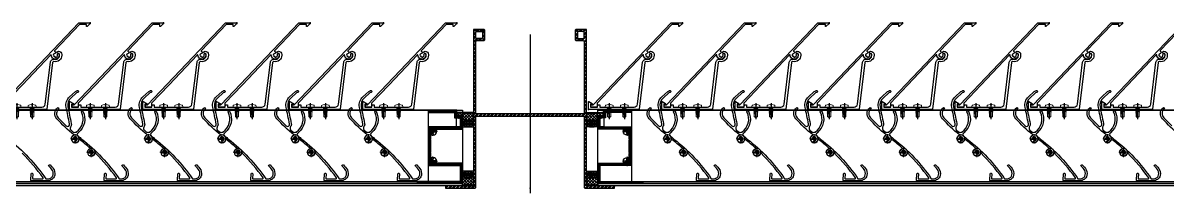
# Model space of a CAD drawing. Header units: millimetres. Extents: x 652937 to 1670132, y 1473552 to 2851037.
# Drawn here: x 777476 to 778490, y 1493851 to 1494003 of the extents above; entities that cross this region are included whole.
import ezdxf

# ---------------------------------------------------------------- set-up
doc = ezdxf.new("R2010")
doc.units = ezdxf.units.MM
doc.set_wipeout_variables(frame=1)
doc.linetypes.add('CENTER', pattern=[50.8, 31.75, -6.35, 6.35, -6.35])
for name, color, linetype in [('010 - ASPG_ACCESSORIES_MAIN_COLOR_1', 7, 'Continuous'), ('010 - ASPG_EXTR_MAIN_COLOR_2', 7, 'Continuous'), ('010 - ASPG_FRAMING_CUT_COLOR_4', 7, 'Continuous'), ('010 - ASPG_FRAMING_HATCH_', 7, 'Continuous'), ('010 - ASPG_FRAMING_MAIN_COLOR_2', 7, 'Continuous'), ('010 - ASPG_FRAMING_SUB_COLOR_2', 7, 'Continuous'), ('010 - ASPG_FRAMING_WIPEOUT_', 7, 'Continuous'), ('BOLT & SCREW', 7, 'Continuous'), ('Center Line', 7, 'CENTER')]:
    doc.layers.add(name, color=color, linetype=linetype)
for name, color, linetype, plot in [('010 - ASPG_EXTR_DEF_SUB', 7, 'Continuous', False), ('010 - ASPG_FASTERN_DEF_SUB', 7, 'Continuous', False), ('010 - ASPG_FRAMING_DEF_SUB', 7, 'Continuous', False)]:
    doc.layers.add(name, color=color, linetype=linetype, plot=plot)
doc.layers.add('12-GRID', color=7, linetype='CENTER', lineweight=13)
doc.layers.add('SCREW', color=7, linetype='Continuous', lineweight=5)
pattern_1 = [(270, (1257419.24324, -520041.6224), (0.65495992507, -1.1344238721), [0.7562825814, -1.5125651628]), (30, (1257419.24324, -520041.6224), (0.65495992936, 1.1344238696), [0.7562825814, -1.5125651628]), (330, (1257419.24324, -520041.6224), (1.30991985442, -2.48e-09), [-1.5125651628, 0.7562825814])]
pattern_2 = [(315, (1257419.4929, -520021.6224), (1.3369313545, 1.3369313545), []), (45, (1257419.4929, -520021.6224), (-1.3369313545, 1.3369313545), [])]
pattern_3 = [(270, (1257419.4425, -520043.9224), (0.65495992507, -1.1344238721), [0.7562825814, -1.5125651628]), (30, (1257419.4425, -520043.9224), (0.65495992936, 1.1344238696), [0.7562825814, -1.5125651628]), (330, (1257419.4425, -520043.9224), (1.30991985442, -2.48e-09), [-1.5125651628, 0.7562825814])]
pattern_4 = [(315, (1257419.1929, -520023.9224), (1.3369313545, 1.3369313545), []), (45, (1257419.1929, -520023.9224), (-1.3369313545, 1.3369313545), [])]

# ---------------------------------------------------------------- blocks, each defined once
blk = doc.blocks.new('*U9351')
at = {"layer": '12-GRID', "color": 7, "linetype": 'CENTER'}
for p, q in [((0, -6.2), (0, 2.2)), ((-4.2, -2), (4.2, -2))]:
    blk.add_line(p, q, dxfattribs=at)
at = {"layer": 'BOLT & SCREW', "color": 7}
for p, q in [((-0.6, -1.8), (-1.8, -1.6)), ((-0.6, -2.2), (-1.8, -2.4)), ((-0.5, -1.8), (-0.9, -1.6)), ((-0.5, -2.2), (-0.9, -2.4)), ((-0.2, -1.4), (-0.4, -0.2)), ((-0.2, -1.5), (-0.4, -1.1)), ((-0.2, -2.5), (-0.4, -2.9)), ((-0.2, -2.6), (-0.4, -3.8)), ((0.2, -1.4), (0.4, -0.2)), ((0.2, -1.5), (0.4, -1.1)), ((0.4, -2.9), (0.2, -2.5)), ((0.2, -2.6), (0.4, -3.8)), ((0.5, -1.8), (0.9, -1.6)), ((0.5, -2.2), (0.9, -2.4)), ((0.6, -1.8), (1.8, -1.6)), ((0.6, -2.2), (1.8, -2.4))]:
    blk.add_line(p, q, dxfattribs=at)
for points in [[(-1.8, -1.6), (-0.9, -1.6, 0.414214), (-0.4, -1.1), (-0.4, -0.2), (0.4, -0.2), (0.4, -1.1, 0.414214), (0.9, -1.6), (1.8, -1.6), (1.8, -2.4), (0.9, -2.4, 0.414214), (0.4, -2.9), (0.4, -3.8), (-0.4, -3.8), (-0.4, -2.9, 0.414214), (-0.9, -2.4), (-1.8, -2.4)], [(0.2, -2.5, -0.414214), (0.5, -2.2), (0.6, -2.2), (0.6, -1.8), (0.5, -1.8, -0.414214), (0.2, -1.5), (0.2, -1.4), (-0.2, -1.4), (-0.2, -1.5, -0.414214), (-0.5, -1.8), (-0.6, -1.8), (-0.6, -2.2), (-0.5, -2.2, -0.414214), (-0.2, -2.5), (-0.2, -2.6), (0.2, -2.6)]]:
    blk.add_lwpolyline(points, format="xyb", close=True, dxfattribs=at)
blk.add_circle((0, -2), 3.5, dxfattribs=at)
blk = doc.blocks.new('000_ASPG_TYP_FILES_20260218-010703_FRAME_EXTR_')
at = {"layer": '010 - ASPG_FRAMING_HATCH_'}
h = blk.add_hatch(dxfattribs=at)
h.set_pattern_fill('ANSI32', scale=0.1, angle=180)
edge = h.paths.add_edge_path()
edge.add_line((2, 16), (2, 2))
edge.add_line((2, 2), (39.7, 2))
edge.add_arc((39.7, 1.7), 0.3, 0, 90, ccw=False)
edge.add_line((40, 1.7), (40, 0.3))
edge.add_arc((39.7, 0.3), 0.3, -90, 0, ccw=False)
edge.add_line((39.7, 0), (0.3, 0))
edge.add_arc((0.3, 0.3), 0.3, 180, 270, ccw=False)
edge.add_line((0, 0.3), (0, 17.7))
edge.add_arc((0.3, 17.7), 0.3, 90, 180, ccw=False)
edge.add_line((0.3, 18), (22.6, 18))
edge.add_arc((22.6, 18.5), 0.5, 270, 380.2095)
edge.add_arc((26.2, 19.8), 3.35, 182.0638, 200.2095, ccw=False)
edge.add_arc((23.6, 19.7), 0.76, 2.0638, 182.0638, ccw=False)
edge.add_arc((26.2, 19.8), 1.83, 182.0638, 447.9362)
edge.add_arc((26.3, 22.4), 0.76, 87.9362, 267.9362, ccw=False)
edge.add_arc((26.2, 19.8), 3.35, 69.7905, 87.9362, ccw=False)
edge.add_arc((27.5, 23.4), 0.5, 249.7905, 360)
edge.add_line((28, 23.4), (28, 26.7))
edge.add_line((28, 26.7), (28.5, 27.2))
edge.add_line((28.5, 27.2), (28, 27.7))
edge.add_line((28, 27.7), (28, 38.6))
edge.add_line((28, 38.6), (28.5, 39.1))
edge.add_line((28.5, 39.1), (28, 39.6))
edge.add_line((28, 39.6), (28, 42.9))
edge.add_arc((27.5, 42.9), 0.5, 0, 110.2095)
edge.add_arc((26.2, 46.5), 3.35, 272.0638, 290.2095, ccw=False)
edge.add_arc((26.3, 43.9), 0.76, 92.0638, 272.0638, ccw=False)
edge.add_arc((26.2, 46.5), 1.83, 272.0638, 537.9362)
edge.add_arc((23.6, 46.6), 0.76, 177.9362, 357.9362, ccw=False)
edge.add_arc((26.2, 46.5), 3.35, 159.7905, 177.9362, ccw=False)
edge.add_arc((22.6, 47.8), 0.5, 339.7905, 450)
edge.add_line((22.6, 48.3), (0.3, 48.3))
edge.add_arc((0.3, 48.6), 0.3, 180, 270, ccw=False)
edge.add_line((0, 48.6), (0, 60))
edge.add_arc((0.3, 60), 0.3, 90, 180, ccw=False)
edge.add_line((0.3, 60.3), (5, 60.3))
edge.add_line((5, 60.3), (5, 65))
edge.add_arc((5.3, 65), 0.3, 90, 180, ccw=False)
edge.add_line((5.3, 65.3), (30, 65.3))
edge.add_line((30, 65.3), (30, 63.6))
edge.add_arc((29.7, 63.6), 0.3, -90, 0, ccw=False)
edge.add_line((29.7, 63.3), (7.3, 63.3))
edge.add_arc((7.3, 63), 0.3, 90, 180)
edge.add_line((7, 63), (7, 58.3))
edge.add_line((7, 58.3), (2.3, 58.3))
edge.add_arc((2.3, 58), 0.3, 90, 180)
edge.add_line((2, 58), (2, 50.6))
edge.add_arc((2.3, 50.6), 0.3, 180, 270)
edge.add_line((2.3, 50.3), (29.7, 50.3))
edge.add_arc((29.7, 50), 0.3, 0, 90, ccw=False)
edge.add_line((30, 50), (30, 26.7))
edge.add_line((30, 26.7), (30, 16.3))
edge.add_arc((29.7, 16.3), 0.3, -90, 0, ccw=False)
edge.add_line((29.7, 16), (2, 16))
at = {"layer": '010 - ASPG_FRAMING_CUT_COLOR_4', "color": 7}
blk.add_lwpolyline([(2, 16), (2, 2), (39.7, 2, -0.414214), (40, 1.7), (40, 0.3, -0.414214), (39.7, 0), (0.3, 0, -0.414214), (0, 0.3), (0, 17.7, -0.414214), (0.3, 18), (22.6, 18, 0.52173), (23, 18.7, -0.079342), (22.8, 19.7, -1), (24.3, 19.8, 2.296346), (26.2, 21.7, -1), (26.3, 23.2, -0.079342), (27.3, 23, 0.52173), (28, 23.4), (28, 26.7), (28.5, 27.2), (28, 27.7), (28, 38.6), (28.5, 39.1), (28, 39.6), (28, 42.9, 0.52173), (27.3, 43.3, -0.079342), (26.3, 43.1, -1), (26.2, 44.6, 2.296346), (24.3, 46.5, -1), (22.8, 46.6, -0.079342), (23, 47.6, 0.52173), (22.6, 48.3), (0.3, 48.3, -0.414214), (0, 48.6), (0, 60, -0.414214), (0.3, 60.3), (5, 60.3), (5, 65, -0.414214), (5.3, 65.3), (30, 65.3), (30, 63.6, -0.414214), (29.7, 63.3), (7.3, 63.3, 0.414214), (7, 63), (7, 58.3), (2.3, 58.3, 0.414214), (2, 58), (2, 50.6, 0.414214), (2.3, 50.3), (29.7, 50.3, -0.414214), (30, 50), (30, 26.7), (30, 16.3, -0.414214), (29.7, 16)], format="xyb", close=True, dxfattribs=at)
at = {"color": 7}
for p in [(26.2, 48.5), (26.2, 21.8)]:
    blk.add_blockref('*U9351', p, dxfattribs=at)
blk = doc.blocks.new('*U9353')
at = {"layer": '010 - ASPG_FRAMING_HATCH_', "transparency": 33554585}
h = blk.add_hatch(dxfattribs=at)
h.set_pattern_fill('ANSI32', scale=0.25)
edge = h.paths.add_edge_path()
edge.add_line((2, -50), (2, -75))
edge.add_line((2, -75), (0, -75))
edge.add_line((0, -75), (0, -49))
edge.add_arc((1, -49), 1, 90, 180, ccw=False)
edge.add_line((1, -48), (63, -48))
edge.add_arc((63, -47), 1, 270, 360)
edge.add_line((64, -47), (64, 47))
edge.add_arc((63, 47), 1, 0, 90)
edge.add_line((63, 48), (1, 48))
edge.add_arc((1, 49), 1, 180, 270, ccw=False)
edge.add_line((0, 49), (0, 75))
edge.add_line((0, 75), (2, 75))
edge.add_line((2, 75), (2, 50))
edge.add_line((2, 50), (141, 50))
edge.add_line((141, 50), (141, 41))
edge.add_arc((140, 41), 1, 270, 360, ccw=False)
edge.add_line((140, 40), (132, 40))
edge.add_arc((132, 41), 1, 180, 270, ccw=False)
edge.add_line((131, 41), (131, 47))
edge.add_arc((130, 47), 1, 0, 90)
edge.add_line((130, 48), (67, 48))
edge.add_arc((67, 47), 1, 90, 180)
edge.add_line((66, 47), (66, -47))
edge.add_arc((67, -47), 1, 180, 270)
edge.add_line((67, -48), (130, -48))
edge.add_arc((130, -47), 1, 270, 360)
edge.add_line((131, -47), (131, -41))
edge.add_arc((132, -41), 1, 90, 180, ccw=False)
edge.add_line((132, -40), (140, -40))
edge.add_arc((140, -41), 1, 0, 90, ccw=False)
edge.add_line((141, -41), (141, -50))
edge.add_line((141, -50), (2, -50))
h.paths.add_polyline_path([(139, 48), (139, 42), (133, 42), (133, 48)], flags=16)
h.paths.add_polyline_path([(139, -48), (139, -42), (133, -42), (133, -48)], flags=16)
at = {"layer": '010 - ASPG_FRAMING_HATCH_'}
h = blk.add_hatch(dxfattribs=at)
h.set_pattern_fill('ANSI37', scale=0.595498, angle=-90)
h.set_pattern_definition(pattern_2)
edge = h.paths.add_edge_path()
edge.add_ellipse((57.8, 55), major_axis=(0, -5), ratio=0.644482, start_angle=0, end_angle=180)
edge.add_line((57.8, 60), (62, 60))
edge.add_arc((62, 60.3), 0.3, -90, 0)
edge.add_line((62.3, 60.3), (62.3, 61))
edge.add_line((62.3, 61), (61.8, 61.5))
edge.add_line((61.8, 61.5), (62.3, 62))
edge.add_line((62.3, 62), (61.8, 62.5))
edge.add_line((61.8, 62.5), (62.3, 63))
edge.add_line((62.3, 63), (61.8, 63.5))
edge.add_line((61.8, 63.5), (62.3, 64))
edge.add_line((62.3, 64), (62.3, 65))
edge.add_line((62.3, 65), (63.3, 65))
edge.add_line((63.3, 65), (63.8, 65.5))
edge.add_line((63.8, 65.5), (64.3, 65))
edge.add_line((64.3, 65), (64.8, 65.5))
edge.add_line((64.8, 65.5), (65.3, 65))
edge.add_line((65.3, 65), (65.8, 65.5))
edge.add_line((65.8, 65.5), (66.3, 65))
edge.add_line((66.3, 65), (67, 65))
edge.add_arc((67, 65.3), 0.3, -90, 0)
edge.add_line((67.3, 65.3), (67.3, 60))
edge.add_arc((77.2, 55), 11.1, 153.2037, 206.7963)
edge.add_line((67.3, 50), (57.8, 50))
h = blk.add_hatch(dxfattribs=at)
h.set_pattern_fill('ANSI37', scale=0.595498, angle=-90)
h.set_pattern_definition(pattern_4)
edge = h.paths.add_edge_path()
edge.add_ellipse((11.5, 55), major_axis=(0, -5), ratio=0.644482, start_angle=180, end_angle=360, ccw=False)
edge.add_line((11.5, 60), (2, 60))
edge.add_arc((-7.9, 55), 11.1, -26.7963, 26.7963, ccw=False)
edge.add_line((2, 50), (11.5, 50))
h = blk.add_hatch(dxfattribs=at)
h.set_pattern_fill('HONEY', scale=0.238199, angle=-90)
h.set_pattern_definition(pattern_3)
edge = h.paths.add_edge_path()
edge.add_ellipse((11.8, 55), major_axis=(0, -5), ratio=0.644482, start_angle=0, end_angle=360, ccw=False)
h = blk.add_hatch(dxfattribs=at)
h.set_pattern_fill('HONEY', scale=0.238199, angle=-90)
h.set_pattern_definition(pattern_1)
edge = h.paths.add_edge_path()
edge.add_ellipse((57.5, 55), major_axis=(0, -5), ratio=0.644482, start_angle=0, end_angle=360)
h = blk.add_hatch(dxfattribs=at)
h.set_pattern_fill('ANSI37', scale=0.595498, angle=-90)
h.set_pattern_definition(pattern_4)
edge = h.paths.add_edge_path()
edge.add_ellipse((11.5, -55), major_axis=(0, 5), ratio=0.644482, start_angle=0, end_angle=180)
edge.add_line((11.5, -60), (2, -60))
edge.add_arc((-7.9, -55), 11.1, 333.2037, 386.7963)
edge.add_line((2, -50), (11.5, -50))
h = blk.add_hatch(dxfattribs=at)
h.set_pattern_fill('HONEY', scale=0.238199, angle=-90)
h.set_pattern_definition(pattern_3)
edge = h.paths.add_edge_path()
edge.add_ellipse((11.8, -55), major_axis=(0, 5), ratio=0.644482, start_angle=0, end_angle=360)
h = blk.add_hatch(dxfattribs=at)
h.set_pattern_fill('HONEY', scale=0.238199, angle=-90)
h.set_pattern_definition(pattern_1)
edge = h.paths.add_edge_path()
edge.add_ellipse((57.5, -55), major_axis=(0, 5), ratio=0.644482, start_angle=0, end_angle=360, ccw=False)
h = blk.add_hatch(dxfattribs=at)
h.set_pattern_fill('ANSI37', scale=0.595498, angle=-90)
h.set_pattern_definition(pattern_2)
edge = h.paths.add_edge_path()
edge.add_ellipse((57.8, -55), major_axis=(0, 5), ratio=0.644482, start_angle=180, end_angle=360, ccw=False)
edge.add_line((57.8, -60), (62, -60))
edge.add_arc((62, -60.3), 0.3, 360, 450, ccw=False)
edge.add_line((62.3, -60.3), (62.3, -61))
edge.add_line((62.3, -61), (61.8, -61.5))
edge.add_line((61.8, -61.5), (62.3, -62))
edge.add_line((62.3, -62), (61.8, -62.5))
edge.add_line((61.8, -62.5), (62.3, -63))
edge.add_line((62.3, -63), (61.8, -63.5))
edge.add_line((61.8, -63.5), (62.3, -64))
edge.add_line((62.3, -64), (62.3, -65))
edge.add_line((62.3, -65), (63.3, -65))
edge.add_line((63.3, -65), (63.8, -65.5))
edge.add_line((63.8, -65.5), (64.3, -65))
edge.add_line((64.3, -65), (64.8, -65.5))
edge.add_line((64.8, -65.5), (65.3, -65))
edge.add_line((65.3, -65), (65.8, -65.5))
edge.add_line((65.8, -65.5), (66.3, -65))
edge.add_line((66.3, -65), (67, -65))
edge.add_arc((67, -65.3), 0.3, 360, 450, ccw=False)
edge.add_line((67.3, -65.3), (67.3, -60))
edge.add_arc((77.2, -55), 11.1, 153.2037, 206.7963, ccw=False)
edge.add_line((67.3, -50), (57.8, -50))
at = {"layer": '010 - ASPG_FASTERN_DEF_SUB', "color": 7}
blk.add_point((0, 0), dxfattribs=at)
at = {"layer": '010 - ASPG_FRAMING_CUT_COLOR_4', "color": 7}
blk.add_lwpolyline([(2, -50), (2, -75), (0, -75), (0, -49, -0.414214), (1, -48), (63, -48, 0.414214), (64, -47), (64, 47, 0.414214), (63, 48), (1, 48, -0.414214), (0, 49), (0, 75), (2, 75), (2, 50), (141, 50), (141, 41, -0.414214), (140, 40), (132, 40, -0.414214), (131, 41), (131, 47, 0.414214), (130, 48), (67, 48, 0.414214), (66, 47), (66, -47, 0.414214), (67, -48), (130, -48, 0.414214), (131, -47), (131, -41, -0.414214), (132, -40), (140, -40, -0.414214), (141, -41), (141, -50)], format="xyb", close=True, dxfattribs=at)
for points in [[(139, 48), (139, 42), (133, 42), (133, 48)], [(139, -48), (139, -42), (133, -42), (133, -48)]]:
    blk.add_lwpolyline(points, close=True, dxfattribs=at)
at = {"layer": '010 - ASPG_FRAMING_DEF_SUB', "color": 7, "transparency": 33554508}
blk.add_line((136.5, 0), (-4.5, 0), dxfattribs=at)
at = {"layer": '010 - ASPG_FRAMING_DEF_SUB', "color": 7, "transparency": 33554457}
for points in [[(54.3, 50), (67.3, 50), (67.3, 65.5), (54.3, 65.5)], [(2, 50), (15, 50), (15, 60), (2, 60)], [(2, -50), (15, -50), (15, -60), (2, -60)], [(54.3, -50), (67.3, -50), (67.3, -65.5), (54.3, -65.5)]]:
    blk.add_lwpolyline(points, close=True, dxfattribs=at)
at = {"layer": '010 - ASPG_FRAMING_SUB_COLOR_2', "color": 7}
for points in [[(57.5, 50), (67.3, 50, -0.238199), (67.3, 60), (67.3, 65.3, -0.414214), (67, 65), (66.3, 65), (65.8, 65.5), (65.3, 65), (64.8, 65.5), (64.3, 65), (63.8, 65.5), (63.3, 65), (62.3, 65), (62.3, 64), (61.8, 63.5), (62.3, 63), (61.8, 62.5), (62.3, 62), (61.8, 61.5), (62.3, 61), (62.3, 60.3, -0.414214), (62, 60), (57.5, 60)], [(11.8, 50), (2, 50, 0.238199), (2, 60), (11.8, 60)], [(11.8, -50), (2, -50, -0.238199), (2, -60), (11.8, -60)], [(57.5, -50), (67.3, -50, 0.238199), (67.3, -60), (67.3, -65.3, 0.414214), (67, -65), (66.3, -65), (65.8, -65.5), (65.3, -65), (64.8, -65.5), (64.3, -65), (63.8, -65.5), (63.3, -65), (62.3, -65), (62.3, -64), (61.8, -63.5), (62.3, -63), (61.8, -62.5), (62.3, -62), (61.8, -61.5), (62.3, -61), (62.3, -60.3, 0.414214), (62, -60), (57.5, -60)]]:
    blk.add_lwpolyline(points, format="xyb", dxfattribs=at)
at = {"layer": '010 - ASPG_FRAMING_SUB_COLOR_2', "color": 7, "extrusion": (0, 0, -1)}
for centre, major_axis in [((11.8, 55), (0, -5)), ((57.5, -55), (0, 5))]:
    blk.add_ellipse(centre, major_axis=major_axis, ratio=0.644482, dxfattribs=at)
at = {"layer": '010 - ASPG_FRAMING_SUB_COLOR_2', "color": 7}
for centre, major_axis in [((57.5, 55), (0, -5)), ((11.8, -55), (0, 5))]:
    blk.add_ellipse(centre, major_axis=major_axis, ratio=0.644482, dxfattribs=at)
blk = doc.blocks.new('PZG35-9D5')
at = {"layer": 'Center Line', "color": 7}
blk.add_line((0, 3.7), (0, -10.5), dxfattribs=at)
at = {"layer": 'SCREW', "color": 7}
for p, q in [((-1.4, 0), (-1.4, -1.1)), ((1.4, 0), (1.4, -0.6)), ((-1.9, -1.4), (1.9, -0.9)), ((-1.9, -1.4), (-1.4, -1.1)), ((-1.9, -1.4), (-1.4, -1.7)), ((-1.9, -2.7), (1.9, -2.2)), ((-1.9, -2.7), (-1.4, -2.4)), ((-1.9, -2.7), (-1.4, -3)), ((-1.9, -4), (-1.4, -3.7)), ((-1.9, -4), (-1, -3.9)), ((-1.9, -4), (-1.4, -4.3)), ((-1.4, -1.1), (1.4, -0.6)), ((-1.4, -1.7), (1.4, -1.2)), ((-1.4, -1.7), (-1.4, -2.4)), ((-1.4, -2.4), (1.4, -1.9)), ((-1.4, -3), (1.4, -2.5)), ((-1.4, -3), (-1.4, -3.7)), ((-1.4, -3.7), (-0.8, -3.6)), ((-1.4, -4.3), (-1.4, -8.1)), ((-1.4, -4.3), (-1.2, -4.3)), ((0, -9.5), (-1.4, -8.1)), ((0, -9.5), (1.4, -8.1)), ((0.6, -3.3), (1.4, -3.2)), ((0.7, -3.7), (1.9, -3.5)), ((0.7, -3.9), (1.4, -3.8)), ((0.7, -4.6), (1.4, -4.5)), ((0.7, -5), (1.9, -4.8)), ((0.7, -5.2), (1.4, -5.1)), ((1.9, -0.9), (1.4, -0.6)), ((1.9, -0.9), (1.4, -1.2)), ((1.4, -1.2), (1.4, -1.9)), ((1.9, -2.2), (1.4, -1.9)), ((1.9, -2.2), (1.4, -2.5)), ((1.4, -2.5), (1.4, -3.2)), ((1.9, -3.5), (1.4, -3.2)), ((1.9, -3.5), (1.4, -3.8)), ((1.4, -3.8), (1.4, -4.5)), ((1.9, -4.8), (1.4, -4.5)), ((1.9, -4.8), (1.4, -5.1)), ((1.4, -5.1), (1.4, -8.1))]:
    blk.add_line(p, q, dxfattribs=at)
blk.add_lwpolyline([(0, -9.5), (0.7, -5.2), (0.7, -3.6, 0.417657), (0.4, -3.3, 0.108102), (-0.8, -3.6), (-1.4, -4.7)], format="xyb", dxfattribs=at)
blk = doc.blocks.new('*U9352')
at = {"layer": 'SCREW', "color": 7}
blk.add_lwpolyline([(3, 1.8, 0.09906), (0.8, 2.5), (0.8, 2.3), (-0.8, 2.3), (-0.8, 2.5, 0.09906), (-3, 1.8, 0.266588), (-3.5, 1), (-3.5, 0.2, 0.414214), (-3.3, 0), (3.3, 0, 0.414214), (3.5, 0.2), (3.5, 1, 0.266588)], format="xyb", close=True, dxfattribs=at)
blk.add_blockref('PZG35-9D5', (0, 0), dxfattribs=at)
blk = doc.blocks.new('*U9355')
at = {"color": 7}
blk.add_point((0, 0), dxfattribs=at)
at = {"layer": '010 - ASPG_ACCESSORIES_MAIN_COLOR_1', "color": 7}
blk.add_lwpolyline([(-39.7, -0.6, 0.414214), (-40, -0.9), (-40, -7.4, 0.57735), (-39.7, -7.6), (-36.6, -5.8, 0.767327), (-36.8, -5.3), (-37.9, -5.3, -0.414214), (-38.2, -5), (-38.2, -2.8, -0.414214), (-38, -2.6), (-32.2, -2.6, -0.388879), (-32, -2.8), (-31.8, -4.3, 0.388879), (-31.3, -4.8), (-30.3, -4.8, 0.414214), (-30, -4.5), (-30, -2.9, -0.414214), (-29.7, -2.6), (0.4, -2.6, -0.378969), (3.4, -5.2), (8, -42.5, 0.446593), (11.6, -45.1, -0.489802), (16.1, -48.7), (16.1, -49.4, -0.18248), (15.8, -50, -0.267949), (15.3, -50.2, 1.122115), (15.1, -52.3, 0.405004), (18.1, -49.4), (18.1, -48.7, 0.489805), (11.2, -43.1, -0.446597), (9.9, -42.3), (4.9, -0.8, 0.364176), (4.6, -0.6)], format="xyb", close=True, dxfattribs=at)
at = {"layer": '010 - ASPG_EXTR_DEF_SUB', "color": 7}
for p in [(-40, -0.5), (43.4, -76.9), (43.4, -77.5)]:
    blk.add_point(p, dxfattribs=at)
at = {"layer": '010 - ASPG_EXTR_MAIN_COLOR_2', "color": 7}
blk.add_lwpolyline([(11.4, -48.2), (11.5, -47.4), (12.2, -47.6), (12.3, -46.8, -0.535538), (14.2, -49.2, 0.991572), (15.7, -49.6, 1.157025), (8.8, -48.8, -0.688558), (8.3, -49), (-17.1, -22.2), (-32.3, -6.1), (-32.3, -2.9, 0.414312), (-32.6, -2.6), (-37.5, -2.6, 0.414116), (-37.8, -2.9), (-37.8, -4.3, 0.414214), (-37.5, -4.6), (-36, -4.6, -0.205895), (-35.8, -4.7), (33.2, -77.5), (43.1, -77.5, 0.668179), (43.4, -77), (40.5, -74.2, 0.668179), (40, -74.4), (40, -76), (33.9, -76), (11.9, -52.8, -0.558354), (12.1, -52, 0.766275), (12, -50.4, -0.438583), (10.7, -48.1)], format="xyb", close=True, dxfattribs=at)
at = {"layer": 'SCREW', "color": 7, "rotation": 180}
for p in [(-21.6, -2.5), (-8.2, -2.5)]:
    blk.add_blockref('*U9352', p, dxfattribs=at)
blk = doc.blocks.new('*U6186')
at = {"color": 7}
blk.add_wipeout([(1440, 4), (60, 4), (60, 69.3), (1440, 69.3)], dxfattribs=at).dxf.layer = '010 - ASPG_FRAMING_WIPEOUT_'
blk.add_point((60, 69.5), dxfattribs=at)
at = {"layer": '010 - ASPG_FRAMING_MAIN_COLOR_2', "color": 7}
blk.add_lwpolyline([(1410, 69.3), (90, 69.3), (90, 6), (1410, 6)], close=True, dxfattribs=at)
at = {"layer": '010 - ASPG_FRAMING_SUB_COLOR_2', "color": 7}
for points in [[(1440, 4), (60, 4), (60, 69.3), (1440, 69.3)], [(60, 2), (60, 4), (1440, 4), (1440, 2)]]:
    blk.add_lwpolyline(points, close=True, dxfattribs=at)
at = {"color": 7, "xscale": -1, "rotation": 180}
for p in [(91.8, 69.3), (156.8, 69.3), (221.8, 69.3), (286.8, 69.3), (351.8, 69.3), (416.8, 69.3), (481.8, 69.3), (546.8, 69.3), (1066.8, 69.3), (1131.8, 69.3), (1196.8, 69.3), (1261.8, 69.3), (1326.8, 69.3), (1391.8, 69.3)]:
    blk.add_blockref('*U9355', p, dxfattribs=at)
at = {"color": 7, "transparency": 33554559, "xscale": -1, "rotation": 270}
for p in [(0, 0), (1500, 0)]:
    blk.add_blockref('*U9353', p, dxfattribs=at)
at = {"color": 7}
blk.add_blockref('000_ASPG_TYP_FILES_20260218-010703_FRAME_EXTR_', (60, 4), dxfattribs=at)
at = {"color": 7, "xscale": -1}
blk.add_blockref('000_ASPG_TYP_FILES_20260218-010703_FRAME_EXTR_', (1440, 4), dxfattribs=at)
blk = doc.blocks.new('*U8554')
at = {"layer": '010 - ASPG_EXTR_DEF_SUB', "color": 7}
for p in [(0, 0), (65, 0), (130, 0), (195, 0), (260, 0), (325, 0), (390, 0), (975, 0), (1040, 0), (1105, 0), (1170, 0), (1235, 0)]:
    blk.add_point(p, dxfattribs=at)
at = {"layer": '010 - ASPG_EXTR_MAIN_COLOR_2', "color": 7}
for points in [[(30.8, 70.1, 0.433659), (30.5, 69.7), (30.8, 64, 0.082069), (30.9, 63.9, 0.720654), (32.3, 64, 0.079224), (32.3, 64.1), (32.1, 68.1, -0.433659), (32.5, 68.6), (40.9, 68.6, -0.607385), (41.4, 67.6, -0.045829), (22.8, 45.8, -0.560492), (22.3, 45.9, 0.31786), (19.2, 48.2, 0.953288), (19.1, 46.7, -2.423004), (17.3, 44.9, 0.952315), (15.7, 44.8, 0.300821), (17.9, 41.8, -0.560492), (18, 41.3, -0.019425), (8.6, 33.5, -0.552501), (8.1, 33.6, 0.344461), (5, 36.3, 0.952015), (4.9, 34.8, -2.423186), (3, 33, 0.952015), (1.5, 32.8, 0.2854), (3.5, 29.9, -0.553378), (3.6, 29.4, 0.030674), (-11.5, 15.1, 0.4171), (-10.9, 5.3, 0.935553), (-9.9, 6.4, -0.43441), (-10.2, 14.3, -0.014998), (-3.1, 21.5, -0.738349), (-0.1, 19.8, 0.004917), (-3.2, 4.8, 0.263611), (-0.1, -4.5), (5, -9.1, 0.125884), (6.3, -9.8, 0.044275), (7.1, -9.9, 1.107655), (7.1, -8.3, -0.215596), (6, -8), (0.9, -3.3, -0.263611), (-1.7, 4.5, -0.004855), (1.3, 19.3, 0.23396), (0.8, 22, -0.24081), (0.7, 24.9, -0.104157), (0.8, 25), (3, 26.9, -0.229021), (5.7, 26.9, -0.381721), (10.3, 9.1, 0.977382), (11.6, 8.4, 0.361105), (7.4, 27.5, -0.496126), (7.4, 30.7, 0.003188), (9.1, 31.9, -0.002827), (10.6, 33.1, 0.077048), (43.7, 68.4, -0.247674), (44, 68.6), (46, 68.6, -0.044131), (46.5, 68.5, -0.125846), (49, 67.2, -0.098851), (49.8, 66, -0.205828), (49.8, 61.2, -0.115116), (46.4, 57.2, 0.822373), (47.5, 56.1, 0.109185), (51.1, 60.6, 0.208323), (51.2, 66.6, 0.100528), (50, 68.3, 0.145116), (46.3, 70.1)], [(95.8, 70.1, 0.433659), (95.5, 69.7), (95.8, 64, 0.082069), (95.9, 63.9, 0.720654), (97.3, 64, 0.079224), (97.3, 64.1), (97.1, 68.1, -0.433659), (97.5, 68.6), (105.9, 68.6, -0.607385), (106.4, 67.6, -0.045829), (87.8, 45.8, -0.560492), (87.3, 45.9, 0.31786), (84.2, 48.2, 0.953288), (84.1, 46.7, -2.423004), (82.3, 44.9, 0.952315), (80.7, 44.8, 0.300821), (82.9, 41.8, -0.560492), (83, 41.3, -0.019425), (73.6, 33.5, -0.552501), (73.1, 33.6, 0.344461), (70, 36.3, 0.952015), (69.9, 34.8, -2.423186), (68, 33, 0.952015), (66.5, 32.8, 0.2854), (68.5, 29.9, -0.553378), (68.6, 29.4, 0.030674), (53.5, 15.1, 0.4171), (54.1, 5.3, 0.935553), (55.1, 6.4, -0.43441), (54.8, 14.3, -0.014998), (61.9, 21.5, -0.738349), (64.9, 19.8, 0.004917), (61.8, 4.8, 0.263611), (64.9, -4.5), (70, -9.1, 0.125884), (71.3, -9.8, 0.044275), (72.1, -9.9, 1.107655), (72.1, -8.3, -0.215596), (71, -8), (65.9, -3.3, -0.263611), (63.3, 4.5, -0.004855), (66.3, 19.3, 0.23396), (65.8, 22, -0.24081), (65.7, 24.9, -0.104157), (65.8, 25), (68, 26.9, -0.229021), (70.7, 26.9, -0.381721), (75.3, 9.1, 0.977382), (76.6, 8.4, 0.361105), (72.4, 27.5, -0.496126), (72.4, 30.7, 0.003188), (74.1, 31.9, -0.002827), (75.6, 33.1, 0.077048), (108.7, 68.4, -0.247674), (109, 68.6), (111, 68.6, -0.044131), (111.5, 68.5, -0.125846), (114, 67.2, -0.098851), (114.8, 66, -0.205828), (114.8, 61.2, -0.115116), (111.4, 57.2, 0.822373), (112.5, 56.1, 0.109185), (116.1, 60.6, 0.208323), (116.2, 66.6, 0.100528), (115, 68.3, 0.145116), (111.3, 70.1)], [(160.8, 70.1, 0.433659), (160.5, 69.7), (160.8, 64, 0.082069), (160.9, 63.9, 0.720654), (162.3, 64, 0.079224), (162.3, 64.1), (162.1, 68.1, -0.433659), (162.5, 68.6), (170.9, 68.6, -0.607385), (171.4, 67.6, -0.045829), (152.8, 45.8, -0.560492), (152.3, 45.9, 0.31786), (149.2, 48.2, 0.953288), (149.1, 46.7, -2.423004), (147.3, 44.9, 0.952315), (145.7, 44.8, 0.300821), (147.9, 41.8, -0.560492), (148, 41.3, -0.019425), (138.6, 33.5, -0.552501), (138.1, 33.6, 0.344461), (135, 36.3, 0.952015), (134.9, 34.8, -2.423186), (133, 33, 0.952015), (131.5, 32.8, 0.2854), (133.5, 29.9, -0.553378), (133.6, 29.4, 0.030674), (118.5, 15.1, 0.4171), (119.1, 5.3, 0.935553), (120.1, 6.4, -0.43441), (119.8, 14.3, -0.014998), (126.9, 21.5, -0.738349), (129.9, 19.8, 0.004917), (126.8, 4.8, 0.263611), (129.9, -4.5), (135, -9.1, 0.125884), (136.3, -9.8, 0.044275), (137.1, -9.9, 1.107655), (137.1, -8.3, -0.215596), (136, -8), (130.9, -3.3, -0.263611), (128.3, 4.5, -0.004855), (131.3, 19.3, 0.23396), (130.8, 22, -0.24081), (130.7, 24.9, -0.104157), (130.8, 25), (133, 26.9, -0.229021), (135.7, 26.9, -0.381721), (140.3, 9.1, 0.977382), (141.6, 8.4, 0.361105), (137.4, 27.5, -0.496126), (137.4, 30.7, 0.003188), (139.1, 31.9, -0.002827), (140.6, 33.1, 0.077048), (173.7, 68.4, -0.247674), (174, 68.6), (176, 68.6, -0.044131), (176.5, 68.5, -0.125846), (179, 67.2, -0.098851), (179.8, 66, -0.205828), (179.8, 61.2, -0.115116), (176.4, 57.2, 0.822373), (177.5, 56.1, 0.109185), (181.1, 60.6, 0.208323), (181.2, 66.6, 0.100528), (180, 68.3, 0.145116), (176.3, 70.1)], [(225.8, 70.1, 0.433659), (225.5, 69.7), (225.8, 64, 0.082069), (225.9, 63.9, 0.720654), (227.3, 64, 0.079224), (227.3, 64.1), (227.1, 68.1, -0.433659), (227.5, 68.6), (235.9, 68.6, -0.607385), (236.4, 67.6, -0.045829), (217.8, 45.8, -0.560492), (217.3, 45.9, 0.31786), (214.2, 48.2, 0.953288), (214.1, 46.7, -2.423004), (212.3, 44.9, 0.952315), (210.7, 44.8, 0.300821), (212.9, 41.8, -0.560492), (213, 41.3, -0.019425), (203.6, 33.5, -0.552501), (203.1, 33.6, 0.344461), (200, 36.3, 0.952015), (199.9, 34.8, -2.423186), (198, 33, 0.952015), (196.5, 32.8, 0.2854), (198.5, 29.9, -0.553378), (198.6, 29.4, 0.030674), (183.5, 15.1, 0.4171), (184.1, 5.3, 0.935553), (185.1, 6.4, -0.43441), (184.8, 14.3, -0.014998), (191.9, 21.5, -0.738349), (194.9, 19.8, 0.004917), (191.8, 4.8, 0.263611), (194.9, -4.5), (200, -9.1, 0.125884), (201.3, -9.8, 0.044275), (202.1, -9.9, 1.107655), (202.1, -8.3, -0.215596), (201, -8), (195.9, -3.3, -0.263611), (193.3, 4.5, -0.004855), (196.3, 19.3, 0.23396), (195.8, 22, -0.24081), (195.7, 24.9, -0.104157), (195.8, 25), (198, 26.9, -0.229021), (200.7, 26.9, -0.381721), (205.3, 9.1, 0.977382), (206.6, 8.4, 0.361105), (202.4, 27.5, -0.496126), (202.4, 30.7, 0.003188), (204.1, 31.9, -0.002827), (205.6, 33.1, 0.077048), (238.7, 68.4, -0.247674), (239, 68.6), (241, 68.6, -0.044131), (241.5, 68.5, -0.125846), (244, 67.2, -0.098851), (244.8, 66, -0.205828), (244.8, 61.2, -0.115116), (241.4, 57.2, 0.822373), (242.5, 56.1, 0.109185), (246.1, 60.6, 0.208323), (246.2, 66.6, 0.100528), (245, 68.3, 0.145116), (241.3, 70.1)], [(290.8, 70.1, 0.433659), (290.5, 69.7), (290.8, 64, 0.082069), (290.9, 63.9, 0.720654), (292.3, 64, 0.079224), (292.3, 64.1), (292.1, 68.1, -0.433659), (292.5, 68.6), (300.9, 68.6, -0.607385), (301.4, 67.6, -0.045829), (282.8, 45.8, -0.560492), (282.3, 45.9, 0.31786), (279.2, 48.2, 0.953288), (279.1, 46.7, -2.423004), (277.3, 44.9, 0.952315), (275.7, 44.8, 0.300821), (277.9, 41.8, -0.560492), (278, 41.3, -0.019425), (268.6, 33.5, -0.552501), (268.1, 33.6, 0.344461), (265, 36.3, 0.952015), (264.9, 34.8, -2.423186), (263, 33, 0.952015), (261.5, 32.8, 0.2854), (263.5, 29.9, -0.553378), (263.6, 29.4, 0.030674), (248.5, 15.1, 0.4171), (249.1, 5.3, 0.935553), (250.1, 6.4, -0.43441), (249.8, 14.3, -0.014998), (256.9, 21.5, -0.738349), (259.9, 19.8, 0.004917), (256.8, 4.8, 0.263611), (259.9, -4.5), (265, -9.1, 0.125884), (266.3, -9.8, 0.044275), (267.1, -9.9, 1.107655), (267.1, -8.3, -0.215596), (266, -8), (260.9, -3.3, -0.263611), (258.3, 4.5, -0.004855), (261.3, 19.3, 0.23396), (260.8, 22, -0.24081), (260.7, 24.9, -0.104157), (260.8, 25), (263, 26.9, -0.229021), (265.7, 26.9, -0.381721), (270.3, 9.1, 0.977382), (271.6, 8.4, 0.361105), (267.4, 27.5, -0.496126), (267.4, 30.7, 0.003188), (269.1, 31.9, -0.002827), (270.6, 33.1, 0.077048), (303.7, 68.4, -0.247674), (304, 68.6), (306, 68.6, -0.044131), (306.5, 68.5, -0.125846), (309, 67.2, -0.098851), (309.8, 66, -0.205828), (309.8, 61.2, -0.115116), (306.4, 57.2, 0.822373), (307.5, 56.1, 0.109185), (311.1, 60.6, 0.208323), (311.2, 66.6, 0.100528), (310, 68.3, 0.145116), (306.3, 70.1)], [(355.8, 70.1, 0.433659), (355.5, 69.7), (355.8, 64, 0.082069), (355.9, 63.9, 0.720654), (357.3, 64, 0.079224), (357.3, 64.1), (357.1, 68.1, -0.433659), (357.5, 68.6), (365.9, 68.6, -0.607385), (366.4, 67.6, -0.045829), (347.8, 45.8, -0.560492), (347.3, 45.9, 0.31786), (344.2, 48.2, 0.953288), (344.1, 46.7, -2.423004), (342.3, 44.9, 0.952315), (340.7, 44.8, 0.300821), (342.9, 41.8, -0.560492), (343, 41.3, -0.019425), (333.6, 33.5, -0.552501), (333.1, 33.6, 0.344461), (330, 36.3, 0.952015), (329.9, 34.8, -2.423186), (328, 33, 0.952015), (326.5, 32.8, 0.2854), (328.5, 29.9, -0.553378), (328.6, 29.4, 0.030674), (313.5, 15.1, 0.4171), (314.1, 5.3, 0.935553), (315.1, 6.4, -0.43441), (314.8, 14.3, -0.014998), (321.9, 21.5, -0.738349), (324.9, 19.8, 0.004917), (321.8, 4.8, 0.263611), (324.9, -4.5), (330, -9.1, 0.125884), (331.3, -9.8, 0.044275), (332.1, -9.9, 1.107655), (332.1, -8.3, -0.215596), (331, -8), (325.9, -3.3, -0.263611), (323.3, 4.5, -0.004855), (326.3, 19.3, 0.23396), (325.8, 22, -0.24081), (325.7, 24.9, -0.104157), (325.8, 25), (328, 26.9, -0.229021), (330.7, 26.9, -0.381721), (335.3, 9.1, 0.977382), (336.6, 8.4, 0.361105), (332.4, 27.5, -0.496126), (332.4, 30.7, 0.003188), (334.1, 31.9, -0.002827), (335.6, 33.1, 0.077048), (368.7, 68.4, -0.247674), (369, 68.6), (371, 68.6, -0.044131), (371.5, 68.5, -0.125846), (374, 67.2, -0.098851), (374.8, 66, -0.205828), (374.8, 61.2, -0.115116), (371.4, 57.2, 0.822373), (372.5, 56.1, 0.109185), (376.1, 60.6, 0.208323), (376.2, 66.6, 0.100528), (375, 68.3, 0.145116), (371.3, 70.1)], [(420.8, 70.1, 0.433659), (420.5, 69.7), (420.8, 64, 0.082069), (420.9, 63.9, 0.720654), (422.3, 64, 0.079224), (422.3, 64.1), (422.1, 68.1, -0.433659), (422.5, 68.6), (430.9, 68.6, -0.607385), (431.4, 67.6, -0.045829), (412.8, 45.8, -0.560492), (412.3, 45.9, 0.31786), (409.2, 48.2, 0.953288), (409.1, 46.7, -2.423004), (407.3, 44.9, 0.952315), (405.7, 44.8, 0.300821), (407.9, 41.8, -0.560492), (408, 41.3, -0.019425), (398.6, 33.5, -0.552501), (398.1, 33.6, 0.344461), (395, 36.3, 0.952015), (394.9, 34.8, -2.423186), (393, 33, 0.952015), (391.5, 32.8, 0.2854), (393.5, 29.9, -0.553378), (393.6, 29.4, 0.030674), (378.5, 15.1, 0.4171), (379.1, 5.3, 0.935553), (380.1, 6.4, -0.43441), (379.8, 14.3, -0.014998), (386.9, 21.5, -0.738349), (389.9, 19.8, 0.004917), (386.8, 4.8, 0.263611), (389.9, -4.5), (395, -9.1, 0.125884), (396.3, -9.8, 0.044275), (397.1, -9.9, 1.107655), (397.1, -8.3, -0.215596), (396, -8), (390.9, -3.3, -0.263611), (388.3, 4.5, -0.004855), (391.3, 19.3, 0.23396), (390.8, 22, -0.24081), (390.7, 24.9, -0.104157), (390.8, 25), (393, 26.9, -0.229021), (395.7, 26.9, -0.381721), (400.3, 9.1, 0.977382), (401.6, 8.4, 0.361105), (397.4, 27.5, -0.496126), (397.4, 30.7, 0.003188), (399.1, 31.9, -0.002827), (400.6, 33.1, 0.077048), (433.7, 68.4, -0.247674), (434, 68.6), (436, 68.6, -0.044131), (436.5, 68.5, -0.125846), (439, 67.2, -0.098851), (439.8, 66, -0.205828), (439.8, 61.2, -0.115116), (436.4, 57.2, 0.822373), (437.5, 56.1, 0.109185), (441.1, 60.6, 0.208323), (441.2, 66.6, 0.100528), (440, 68.3, 0.145116), (436.3, 70.1)], [(1005.8, 70.1, 0.433659), (1005.5, 69.7), (1005.8, 64, 0.082069), (1005.9, 63.9, 0.720654), (1007.3, 64, 0.079224), (1007.3, 64.1), (1007.1, 68.1, -0.433659), (1007.5, 68.6), (1015.9, 68.6, -0.607385), (1016.4, 67.6, -0.045829), (997.8, 45.8, -0.560492), (997.3, 45.9, 0.31786), (994.2, 48.2, 0.953288), (994.1, 46.7, -2.423004), (992.3, 44.9, 0.952315), (990.7, 44.8, 0.300821), (992.9, 41.8, -0.560492), (993, 41.3, -0.019425), (983.6, 33.5, -0.552501), (983.1, 33.6, 0.344461), (980, 36.3, 0.952015), (979.9, 34.8, -2.423186), (978, 33, 0.952015), (976.5, 32.8, 0.2854), (978.5, 29.9, -0.553378), (978.6, 29.4, 0.030674), (963.5, 15.1, 0.4171), (964.1, 5.3, 0.935553), (965.1, 6.4, -0.43441), (964.8, 14.3, -0.014998), (971.9, 21.5, -0.738349), (974.9, 19.8, 0.004917), (971.8, 4.8, 0.263611), (974.9, -4.5), (980, -9.1, 0.125884), (981.3, -9.8, 0.044275), (982.1, -9.9, 1.107655), (982.1, -8.3, -0.215596), (981, -8), (975.9, -3.3, -0.263611), (973.3, 4.5, -0.004855), (976.3, 19.3, 0.23396), (975.8, 22, -0.24081), (975.7, 24.9, -0.104157), (975.8, 25), (978, 26.9, -0.229021), (980.7, 26.9, -0.381721), (985.3, 9.1, 0.977382), (986.6, 8.4, 0.361105), (982.4, 27.5, -0.496126), (982.4, 30.7, 0.003188), (984.1, 31.9, -0.002827), (985.6, 33.1, 0.077048), (1018.7, 68.4, -0.247674), (1019, 68.6), (1021, 68.6, -0.044131), (1021.5, 68.5, -0.125846), (1024, 67.2, -0.098851), (1024.8, 66, -0.205828), (1024.8, 61.2, -0.115116), (1021.4, 57.2, 0.822373), (1022.5, 56.1, 0.109185), (1026.1, 60.6, 0.208323), (1026.2, 66.6, 0.100528), (1025, 68.3, 0.145116), (1021.3, 70.1)], [(1070.8, 70.1, 0.433659), (1070.5, 69.7), (1070.8, 64, 0.082069), (1070.9, 63.9, 0.720654), (1072.3, 64, 0.079224), (1072.3, 64.1), (1072.1, 68.1, -0.433659), (1072.5, 68.6), (1080.9, 68.6, -0.607385), (1081.4, 67.6, -0.045829), (1062.8, 45.8, -0.560492), (1062.3, 45.9, 0.31786), (1059.2, 48.2, 0.953288), (1059.1, 46.7, -2.423004), (1057.3, 44.9, 0.952315), (1055.7, 44.8, 0.300821), (1057.9, 41.8, -0.560492), (1058, 41.3, -0.019425), (1048.6, 33.5, -0.552501), (1048.1, 33.6, 0.344461), (1045, 36.3, 0.952015), (1044.9, 34.8, -2.423186), (1043, 33, 0.952015), (1041.5, 32.8, 0.2854), (1043.5, 29.9, -0.553378), (1043.6, 29.4, 0.030674), (1028.5, 15.1, 0.4171), (1029.1, 5.3, 0.935553), (1030.1, 6.4, -0.43441), (1029.8, 14.3, -0.014998), (1036.9, 21.5, -0.738349), (1039.9, 19.8, 0.004917), (1036.8, 4.8, 0.263611), (1039.9, -4.5), (1045, -9.1, 0.125884), (1046.3, -9.8, 0.044275), (1047.1, -9.9, 1.107655), (1047.1, -8.3, -0.215596), (1046, -8), (1040.9, -3.3, -0.263611), (1038.3, 4.5, -0.004855), (1041.3, 19.3, 0.23396), (1040.8, 22, -0.24081), (1040.7, 24.9, -0.104157), (1040.8, 25), (1043, 26.9, -0.229021), (1045.7, 26.9, -0.381721), (1050.3, 9.1, 0.977382), (1051.6, 8.4, 0.361105), (1047.4, 27.5, -0.496126), (1047.4, 30.7, 0.003188), (1049.1, 31.9, -0.002827), (1050.6, 33.1, 0.077048), (1083.7, 68.4, -0.247674), (1084, 68.6), (1086, 68.6, -0.044131), (1086.5, 68.5, -0.125846), (1089, 67.2, -0.098851), (1089.8, 66, -0.205828), (1089.8, 61.2, -0.115116), (1086.4, 57.2, 0.822373), (1087.5, 56.1, 0.109185), (1091.1, 60.6, 0.208323), (1091.2, 66.6, 0.100528), (1090, 68.3, 0.145116), (1086.3, 70.1)], [(1135.8, 70.1, 0.433659), (1135.5, 69.7), (1135.8, 64, 0.082069), (1135.9, 63.9, 0.720654), (1137.3, 64, 0.079224), (1137.3, 64.1), (1137.1, 68.1, -0.433659), (1137.5, 68.6), (1145.9, 68.6, -0.607385), (1146.4, 67.6, -0.045829), (1127.8, 45.8, -0.560492), (1127.3, 45.9, 0.31786), (1124.2, 48.2, 0.953288), (1124.1, 46.7, -2.423004), (1122.3, 44.9, 0.952315), (1120.7, 44.8, 0.300821), (1122.9, 41.8, -0.560492), (1123, 41.3, -0.019425), (1113.6, 33.5, -0.552501), (1113.1, 33.6, 0.344461), (1110, 36.3, 0.952015), (1109.9, 34.8, -2.423186), (1108, 33, 0.952015), (1106.5, 32.8, 0.2854), (1108.5, 29.9, -0.553378), (1108.6, 29.4, 0.030674), (1093.5, 15.1, 0.4171), (1094.1, 5.3, 0.935553), (1095.1, 6.4, -0.43441), (1094.8, 14.3, -0.014998), (1101.9, 21.5, -0.738349), (1104.9, 19.8, 0.004917), (1101.8, 4.8, 0.263611), (1104.9, -4.5), (1110, -9.1, 0.125884), (1111.3, -9.8, 0.044275), (1112.1, -9.9, 1.107655), (1112.1, -8.3, -0.215596), (1111, -8), (1105.9, -3.3, -0.263611), (1103.3, 4.5, -0.004855), (1106.3, 19.3, 0.23396), (1105.8, 22, -0.24081), (1105.7, 24.9, -0.104157), (1105.8, 25), (1108, 26.9, -0.229021), (1110.7, 26.9, -0.381721), (1115.3, 9.1, 0.977382), (1116.6, 8.4, 0.361105), (1112.4, 27.5, -0.496126), (1112.4, 30.7, 0.003188), (1114.1, 31.9, -0.002827), (1115.6, 33.1, 0.077048), (1148.7, 68.4, -0.247674), (1149, 68.6), (1151, 68.6, -0.044131), (1151.5, 68.5, -0.125846), (1154, 67.2, -0.098851), (1154.8, 66, -0.205828), (1154.8, 61.2, -0.115116), (1151.4, 57.2, 0.822373), (1152.5, 56.1, 0.109185), (1156.1, 60.6, 0.208323), (1156.2, 66.6, 0.100528), (1155, 68.3, 0.145116), (1151.3, 70.1)], [(1200.8, 70.1, 0.433659), (1200.5, 69.7), (1200.8, 64, 0.082069), (1200.9, 63.9, 0.720654), (1202.3, 64, 0.079224), (1202.3, 64.1), (1202.1, 68.1, -0.433659), (1202.5, 68.6), (1210.9, 68.6, -0.607385), (1211.4, 67.6, -0.045829), (1192.8, 45.8, -0.560492), (1192.3, 45.9, 0.31786), (1189.2, 48.2, 0.953288), (1189.1, 46.7, -2.423004), (1187.3, 44.9, 0.952315), (1185.7, 44.8, 0.300821), (1187.9, 41.8, -0.560492), (1188, 41.3, -0.019425), (1178.6, 33.5, -0.552501), (1178.1, 33.6, 0.344461), (1175, 36.3, 0.952015), (1174.9, 34.8, -2.423186), (1173, 33, 0.952015), (1171.5, 32.8, 0.2854), (1173.5, 29.9, -0.553378), (1173.6, 29.4, 0.030674), (1158.5, 15.1, 0.4171), (1159.1, 5.3, 0.935553), (1160.1, 6.4, -0.43441), (1159.8, 14.3, -0.014998), (1166.9, 21.5, -0.738349), (1169.9, 19.8, 0.004917), (1166.8, 4.8, 0.263611), (1169.9, -4.5), (1175, -9.1, 0.125884), (1176.3, -9.8, 0.044275), (1177.1, -9.9, 1.107655), (1177.1, -8.3, -0.215596), (1176, -8), (1170.9, -3.3, -0.263611), (1168.3, 4.5, -0.004855), (1171.3, 19.3, 0.23396), (1170.8, 22, -0.24081), (1170.7, 24.9, -0.104157), (1170.8, 25), (1173, 26.9, -0.229021), (1175.7, 26.9, -0.381721), (1180.3, 9.1, 0.977382), (1181.6, 8.4, 0.361105), (1177.4, 27.5, -0.496126), (1177.4, 30.7, 0.003188), (1179.1, 31.9, -0.002827), (1180.6, 33.1, 0.077048), (1213.7, 68.4, -0.247674), (1214, 68.6), (1216, 68.6, -0.044131), (1216.5, 68.5, -0.125846), (1219, 67.2, -0.098851), (1219.8, 66, -0.205828), (1219.8, 61.2, -0.115116), (1216.4, 57.2, 0.822373), (1217.5, 56.1, 0.109185), (1221.1, 60.6, 0.208323), (1221.2, 66.6, 0.100528), (1220, 68.3, 0.145116), (1216.3, 70.1)], [(1265.8, 70.1, 0.433659), (1265.5, 69.7), (1265.8, 64, 0.082069), (1265.9, 63.9, 0.720654), (1267.3, 64, 0.079224), (1267.3, 64.1), (1267.1, 68.1, -0.433659), (1267.5, 68.6), (1275.9, 68.6, -0.607385), (1276.4, 67.6, -0.045829), (1257.8, 45.8, -0.560492), (1257.3, 45.9, 0.31786), (1254.2, 48.2, 0.953288), (1254.1, 46.7, -2.423004), (1252.3, 44.9, 0.952315), (1250.7, 44.8, 0.300821), (1252.9, 41.8, -0.560492), (1253, 41.3, -0.019425), (1243.6, 33.5, -0.552501), (1243.1, 33.6, 0.344461), (1240, 36.3, 0.952015), (1239.9, 34.8, -2.423186), (1238, 33, 0.952015), (1236.5, 32.8, 0.2854), (1238.5, 29.9, -0.553378), (1238.6, 29.4, 0.030674), (1223.5, 15.1, 0.4171), (1224.1, 5.3, 0.935553), (1225.1, 6.4, -0.43441), (1224.8, 14.3, -0.014998), (1231.9, 21.5, -0.738349), (1234.9, 19.8, 0.004917), (1231.8, 4.8, 0.263611), (1234.9, -4.5), (1240, -9.1, 0.125884), (1241.3, -9.8, 0.044275), (1242.1, -9.9, 1.107655), (1242.1, -8.3, -0.215596), (1241, -8), (1235.9, -3.3, -0.263611), (1233.3, 4.5, -0.004855), (1236.3, 19.3, 0.23396), (1235.8, 22, -0.24081), (1235.7, 24.9, -0.104157), (1235.8, 25), (1238, 26.9, -0.229021), (1240.7, 26.9, -0.381721), (1245.3, 9.1, 0.977382), (1246.6, 8.4, 0.361105), (1242.4, 27.5, -0.496126), (1242.4, 30.7, 0.003188), (1244.1, 31.9, -0.002827), (1245.6, 33.1, 0.077048), (1278.7, 68.4, -0.247674), (1279, 68.6), (1281, 68.6, -0.044131), (1281.5, 68.5, -0.125846), (1284, 67.2, -0.098851), (1284.8, 66, -0.205828), (1284.8, 61.2, -0.115116), (1281.4, 57.2, 0.822373), (1282.5, 56.1, 0.109185), (1286.1, 60.6, 0.208323), (1286.2, 66.6, 0.100528), (1285, 68.3, 0.145116), (1281.3, 70.1)]]:
    blk.add_lwpolyline(points, format="xyb", close=True, dxfattribs=at)
for points in [[(458.6, 29.4, 0.030674), (443.5, 15.1, 0.4171), (444.1, 5.3, 0.935553), (445.1, 6.4, -0.43441), (444.8, 14.3, -0.014998), (451.9, 21.5, -0.738349)], [(920.6, 33.1, 0.077048), (953.7, 68.4, -0.247674), (954, 68.6), (956, 68.6, -0.044131), (956.5, 68.5, -0.125846), (959, 67.2, -0.098851), (959.8, 66, -0.205828), (959.8, 61.2, -0.115116), (956.4, 57.2, 0.822373), (957.5, 56.1, 0.109185), (961.1, 60.6, 0.208323), (961.2, 66.6, 0.100528), (960, 68.3, 0.145116), (956.3, 70.1), (940.8, 70.1, 0.433659), (940.5, 69.7), (940.8, 64, 0.082069), (940.9, 63.9, 0.720654), (942.3, 64, 0.079224), (942.3, 64.1), (942.1, 68.1, -0.433659), (942.5, 68.6), (950.9, 68.6, -0.607385), (951.4, 67.6, -0.045829), (932.8, 45.8, -0.560492)]]:
    blk.add_lwpolyline(points, format="xyb", dxfattribs=at)
at = {"color": 7, "rotation": 179.999999999989}
for p in [(19.1, 42.9), (84.1, 42.9), (149.1, 42.9), (214.1, 42.9), (279.1, 42.9), (344.1, 42.9), (409.1, 42.9), (994.1, 42.9), (1059.1, 42.9), (1124.1, 42.9), (1189.1, 42.9), (1254.1, 42.9), (4.9, 30.9), (69.9, 30.9), (134.9, 30.9), (199.9, 30.9), (264.9, 30.9), (329.9, 30.9), (394.9, 30.9), (979.9, 30.9), (1044.9, 30.9), (1109.9, 30.9), (1174.9, 30.9), (1239.9, 30.9)]:
    blk.add_blockref('*U9351', p, dxfattribs=at)
blk = doc.blocks.new('W-1-PP18-ST_ENT3_REV02_20260413-054934_PP18_ENT3_ASPG_MAIN_LOPL')
at = {"color": 7}
blk.add_blockref('*U6186', (14667, 1203), dxfattribs=at)
blk.add_blockref('*U6186', (16167, 1203), dxfattribs=at)
at = {"color": 7, "xscale": -1, "rotation": 180}
blk.add_blockref('*U8554', (14784, 1279.7), dxfattribs=at)
blk.add_blockref('*U8554', (16284, 1279.7), dxfattribs=at)

msp = doc.modelspace()

# ---------------------------------------------------------------- block references
at = {"color": 7}
msp.add_blockref('W-1-PP18-ST_ENT3_REV02_20260413-054934_PP18_ENT3_ASPG_MAIN_LOPL', (761758.4716, 1492652.7123), dxfattribs=at)

doc.saveas('drawing.dxf')
